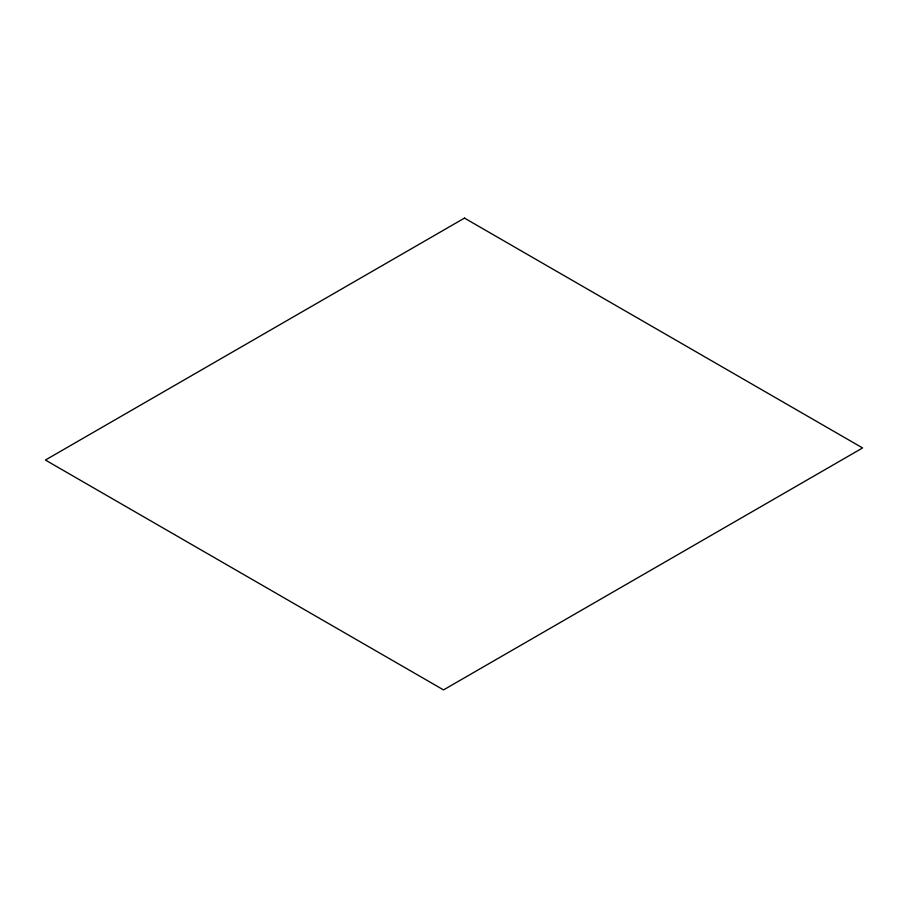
<?xml version="1.0" encoding="UTF-8"?>
<svg xmlns="http://www.w3.org/2000/svg" width="908" height="908" viewBox="0 0 908 908"><rect width="100%" height="100%" fill="white"/><g stroke="black" fill="none" stroke-linecap="round" stroke-linejoin="round"><path stroke-width="1.36" d="M464.476 218.102L45.4 460.05L443.524 689.898L862.6 447.95L464.476 218.102"/></g></svg>
